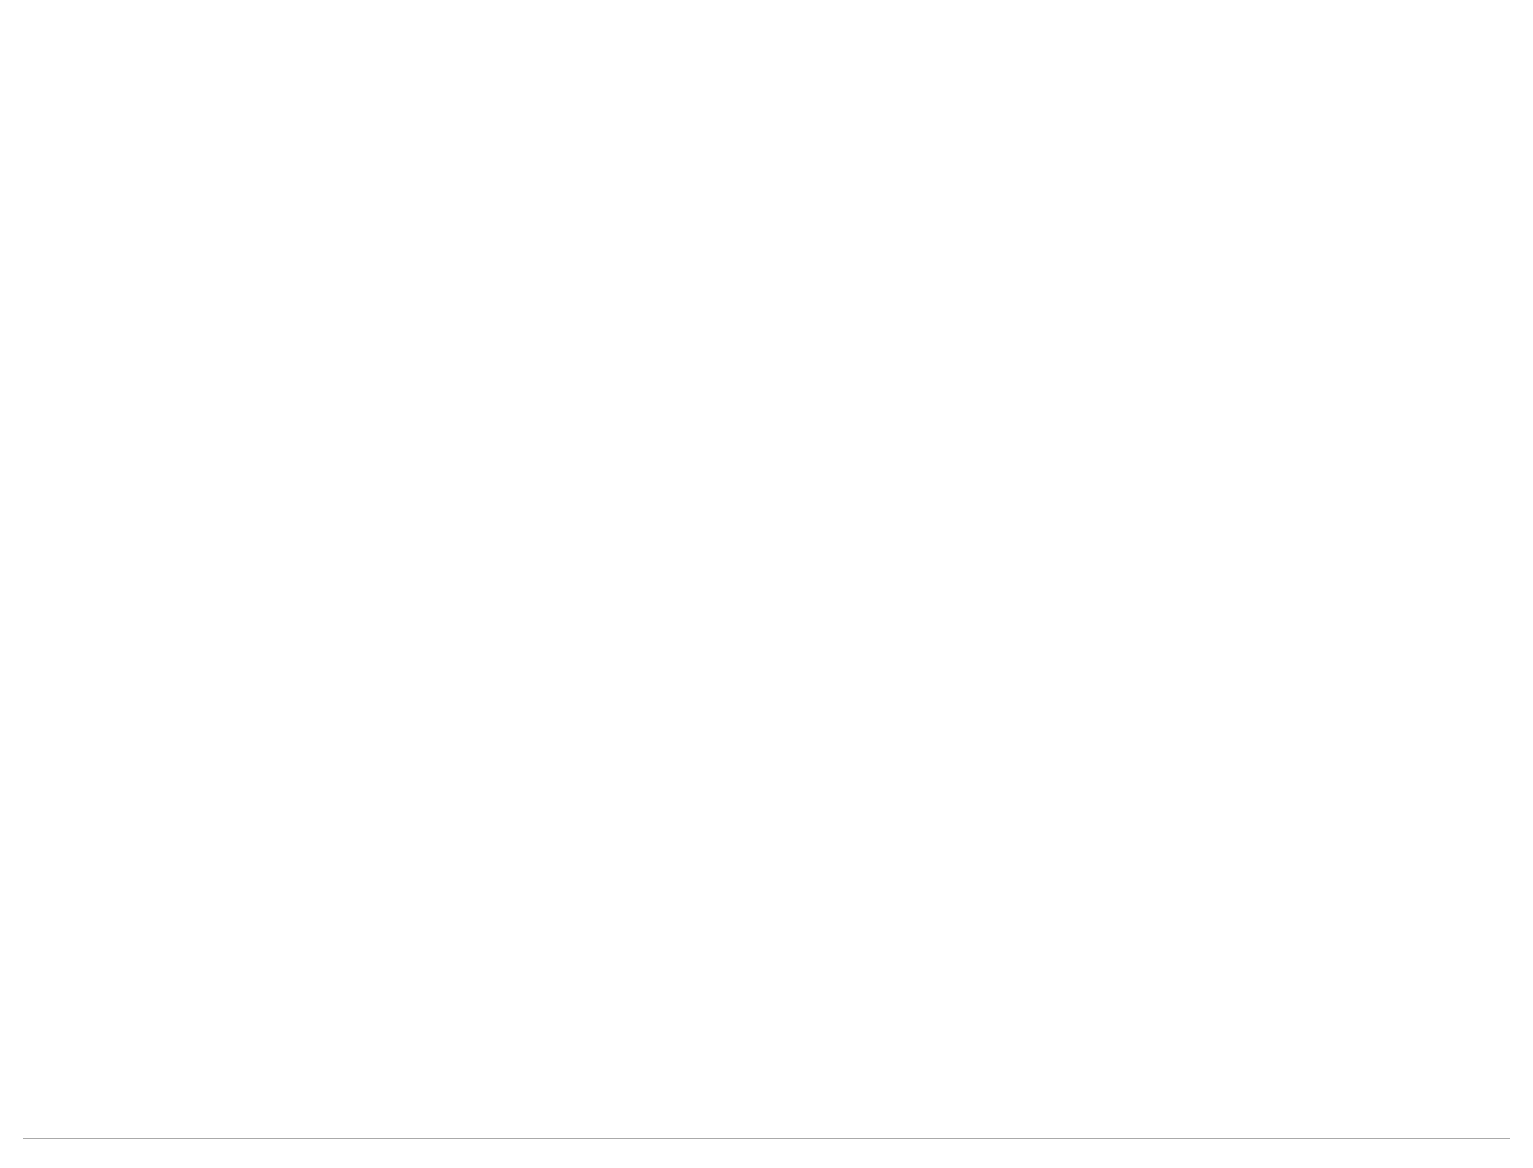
# Model space of a CAD drawing. Header units: millimetres. Extents: x 2163745 to 2518004, y -1043843 to -896215.
# Drawn here: x 2378746 to 2424799, y -1043843 to -1009204 of the extents above; entities that cross this region are included whole.
import ezdxf
from ezdxf.enums import TextEntityAlignment as Align

# ---------------------------------------------------------------- set-up
doc = ezdxf.new("R2010")
doc.units = ezdxf.units.MM
doc.header["$LTSCALE"] = 250
doc.header["$MEASUREMENT"] = 0
doc.linetypes.add('HIDDEN', pattern=[0.375, 0.25, -0.125])
doc.layers.get('0').update_dxf_attribs({"lineweight": 20})
doc.layers.get('DEFPOINTS').update_dxf_attribs({"color": 185, "lineweight": 20})
for name, color, linetype in [('BORDER', 3, 'Continuous'), ('DIM', 1, 'Continuous'), ('KCS_BORDER', 3, 'Continuous'), ('KCS_DIM', 1, 'Continuous'), ('KCS_HATCH', 201, 'Continuous'), ('KCS_STEEL', 4, 'Continuous'), ('KCS_TEXT', 2, 'Continuous')]:
    doc.layers.add(name, color=color, linetype=linetype)
doc.styles.add('ARIAL', font='arial.ttf', dxfattribs={"width": 0.85})
doc.styles.add('KCS_SMTEXT', font='arial.ttf', dxfattribs={"width": 0.7})
doc.dimstyles.new('KCS_DIM100', dxfattribs={"dimscale": 4, "dimtxt": 62.5, "dimasz": 40, "dimexe": 30, "dimexo": 0, "dimgap": 25, "dimtad": 1, "dimdec": 0, "dimzin": 13, "dimdsep": 46, "dimtxsty": 'KCS_SMTEXT', "dimblk": 'ARCHTICK', "dimcen": 0, "dimdle": 25, "dimclrd": 1, "dimclre": 1, "dimclrt": 2, "dimadec": 0, "dimazin": 0, "dimtfac": 1, "dimtdec": 0, "dimtix": 1, "dimtmove": 2, "dimatfit": 3, "dimfxl": 1, "dimtolj": 1, "dimtzin": 13, "dimarcsym": 0})

# ---------------------------------------------------------------- blocks, each defined once
blk = doc.blocks.new('_ARCHTICK')
at = {"color": 0, "linetype": 'ByBlock', "ltscale": 4, "const_width": 0.15}
blk.add_lwpolyline([(-0.5, -0.5), (0.5, 0.5)], dxfattribs=at)
blk = doc.blocks.new('*D393')
at = {"layer": 'DEFPOINTS', "color": 0, "transparency": 16777216}
for p in [(2412319, -1023815), (2412810, -1023815), (2412810, -1025465)]:
    blk.add_point(p, dxfattribs=at)
at = {"layer": 'KCS_DIM', "color": 1, "lineweight": -2, "transparency": 16777216}
for p, q in [((2412319, -1025565), (2412319, -1023715)), ((2412810, -1023815), (2412199, -1023815)), ((2412810, -1025465), (2412199, -1025465))]:
    blk.add_line(p, q, dxfattribs=at)
at = {"layer": 'KCS_DIM', "color": 1, "lineweight": -2, "transparency": 16777216, "xscale": 160, "yscale": 160, "zscale": 160}
for p, rotation in [((2412319, -1023815), 90), ((2412319, -1025465), 270)]:
    blk.add_blockref('_ARCHTICK', p, dxfattribs=dict(at, rotation=rotation))
at = {"layer": 'KCS_DIM', "color": 2, "transparency": 16777216, "insert": (2412094, -1024640), "char_height": 250, "attachment_point": 5, "rotation": 90, "style": 'KCS_SMTEXT'}
blk.add_mtext('\\A1;{\\C2;h}', dxfattribs=at)
blk = doc.blocks.new('*X389')
at = {"color": 0}
for p, q in [((52182, 27009), (52651, 27478)), ((52182, 27151), (52509, 27478)), ((52182, 27292), (52368, 27478)), ((52182, 27434), (52227, 27478)), ((52198, 26884), (52792, 27478)), ((52340, 26884), (52934, 27478)), ((52481, 26884), (53075, 27478)), ((52623, 26884), (53217, 27478)), ((52764, 26884), (53358, 27478)), ((52905, 26884), (53359, 27337)), ((53047, 26884), (53359, 27196)), ((53188, 26884), (53359, 27054)), ((53330, 26884), (53359, 26913))]:
    blk.add_line(p, q, dxfattribs=at)

msp = doc.modelspace()

# ---------------------------------------------------------------- linework, layer by layer
at = {"color": 2, "linetype": 'ByBlock'}
for p, q in [((2416514.9, -1024088.1), (2416433.6, -1024169.4)), ((2416414.8, -1024713.2), (2416496.1, -1024794.5)), ((2416514.9, -1025225.8), (2416433.6, -1025307))]:
    msp.add_line(p, q, dxfattribs=at)
at = {"color": 1, "linetype": 'ByBlock'}
for p, q in [((2417253.3, -1024179.7), (2417253.3, -1024000.1)), ((2417253.3, -1024729.7), (2417253.3, -1024550.1)), ((2417253.3, -1025279.7), (2417253.3, -1025100.1))]:
    msp.add_line(p, q, dxfattribs=at)
for points in [[(2417222.4, -1024000.1), (2417284.1, -1024000.1), (2417253.3, -1023814.9)], [(2417222.4, -1024179.7), (2417284.1, -1024179.7), (2417253.3, -1024364.9)], [(2417222.4, -1024550.1), (2417284.1, -1024550.1), (2417253.3, -1024364.9)], [(2417222.4, -1024729.7), (2417284.1, -1024729.7), (2417253.3, -1024914.9)], [(2417222.4, -1025100.1), (2417284.1, -1025100.1), (2417253.3, -1024914.9)], [(2417222.4, -1025279.7), (2417284.1, -1025279.7), (2417253.3, -1025464.9)]]:
    msp.add_solid(points, dxfattribs=at)
at = {"layer": 'BORDER', "color": 6, "ltscale": 2}
msp.add_lwpolyline([(2175289.6, -974565.3), (2518003.6, -974565.3), (2518003.6, -1043842.6), (2175289.6, -1043842.6)], close=True, dxfattribs=at)
at = {"layer": 'DIM', "color": 1}
for p, q in [((2413450.5, -1024179.7), (2413450.5, -1023038.1)), ((2413450.5, -1023038.1), (2413719.5, -1023038.1)), ((2414191.7, -1024466.8), (2414191.7, -1026059.2)), ((2414191.7, -1026059.2), (2416963.5, -1026059.2))]:
    msp.add_line(p, q, dxfattribs=at)
at = {"layer": 'DIM'}
for p, q in [((2416404.4, -1023814.9), (2417394, -1023814.9)), ((2413119.7, -1024364.9), (2415577.9, -1024364.9)), ((2416403.3, -1024364.9), (2417394, -1024364.9)), ((2417253.3, -1024639.9), (2421498.9, -1024639.9)), ((2413119.7, -1024914.9), (2415577.9, -1024914.9)), ((2416403.3, -1024914.9), (2417394, -1024914.9)), ((2416477.1, -1025464.9), (2417394, -1025464.9))]:
    msp.add_line(p, q, dxfattribs=at)
at = {"layer": 'DIM', "color": 6}
for points, const_width in [([(2413987.7, -1023931.1, 1), (2414010.8, -1023931.1, 1)], 23.1), ([(2414243.6, -1023931.1, 1), (2414266.8, -1023931.1, 1)], 23.1), ([(2414488.3, -1023931.1, 1), (2414511.4, -1023931.1, 1)], 23.1), ([(2414741.9, -1023931.1, 1), (2414765.1, -1023931.1, 1)], 23.1), ([(2413992.3, -1024263.8, 1), (2414006.2, -1024263.8, 1)], 13.9), ([(2414372.8, -1024263.8, 1), (2414386.7, -1024263.8, 1)], 13.9), ([(2414751.1, -1024263.8, 1), (2414765, -1024263.8, 1)], 13.9), ([(2413992.3, -1025016, -1), (2414006.2, -1025016, -1)], 13.9), ([(2414372.8, -1025016, -1), (2414386.7, -1025016, -1)], 13.9), ([(2414751.1, -1025016, -1), (2414765, -1025016, -1)], 13.9), ([(2413987.7, -1025348.8, -1), (2414010.8, -1025348.8, -1)], 23.1), ([(2414243.6, -1025348.8, -1), (2414266.8, -1025348.8, -1)], 23.1), ([(2414488.3, -1025348.8, -1), (2414511.4, -1025348.8, -1)], 23.1), ([(2414741.9, -1025348.8, -1), (2414765.1, -1025348.8, -1)], 23.1)]:
    msp.add_lwpolyline(points, format="xyb", close=True, dxfattribs=dict(at, const_width=const_width))
at = {"layer": 'DIM'}
for centre, radius, start, end in [((2413168.3, -1024777.4), 145.8, 109.47541, 250.52459), ((2413173.3, -1024502.4), 147.6, 111.2829, 248.7171), ((2413060.5, -1024777.4), 149.7, 293.29619, 66.70381), ((2415626.5, -1024777.4), 145.8, 109.47541, 250.52459), ((2415631.4, -1024502.4), 147.6, 111.2829, 248.7171), ((2415518.6, -1024777.4), 149.7, 293.29619, 66.70381)]:
    msp.add_arc(centre, radius, start, end, dxfattribs=at)
at = {"layer": 'DIM', "color": 1}
for points in [[(2413481.4, -1024179.7), (2413419.6, -1024179.7), (2413450.5, -1024364.9)], [(2414160.8, -1024466.8), (2414222.6, -1024466.8), (2414191.7, -1024281.6)], [(2414160.8, -1025183.4), (2414222.6, -1025183.4), (2414191.7, -1024998.3)]]:
    msp.add_solid(points, dxfattribs=at)
at = {"layer": 'KCS_BORDER'}
for p, q in [((2413119.7, -1023814.9), (2415611.6, -1023814.9)), ((2413119.7, -1024231.6), (2413835.6, -1024231.6)), ((2413835.6, -1024231.6), (2413835.6, -1024364.9)), ((2414924.6, -1024231.6), (2415611.6, -1024231.6)), ((2414924.6, -1024231.6), (2414924.6, -1024364.9)), ((2413835.6, -1024914.9), (2413835.6, -1025464.9)), ((2414924.6, -1024914.9), (2414924.6, -1025464.9)), ((2413835.6, -1025464.9), (2414924.6, -1025464.9))]:
    msp.add_line(p, q, dxfattribs=at)
at = {"layer": 'KCS_BORDER', "linetype": 'HIDDEN'}
for p, q in [((2413835.6, -1024364.9), (2413835.6, -1024914.9)), ((2414924.6, -1024364.9), (2414924.6, -1024914.9))]:
    msp.add_line(p, q, dxfattribs=at)
at = {"layer": 'KCS_BORDER', "color": 1}
for points in [[(2413119.7, -1024331.6), (2413119.7, -1024148.3), (2413019.7, -1024148.3), (2413219.7, -1023898.3), (2413119.7, -1023898.3), (2413119.7, -1023714.9)], [(2415611.6, -1024331.6), (2415611.6, -1024148.3), (2415511.6, -1024148.3), (2415711.6, -1023898.3), (2415611.6, -1023898.3), (2415611.6, -1023714.9)]]:
    msp.add_lwpolyline(points, dxfattribs=at)
at = {"layer": 'KCS_HATCH', "linetype": 'HIDDEN'}
for points in [[(2409980.4, -1011079.7), (2409980.4, -1029655.9)], [(2396099, -1029655.9), (2446610.4, -1029655.9)]]:
    msp.add_lwpolyline(points, dxfattribs=at)
at = {"layer": 'KCS_STEEL', "linetype": 'Continuous'}
for p, q in [((2413966.3, -1023952), (2413966.3, -1024235.3)), ((2414012.6, -1023905.7), (2414747.8, -1023905.7)), ((2414794.1, -1023952), (2414794.1, -1024235.3)), ((2414012.6, -1024281.6), (2414747.8, -1024281.6)), ((2413966.3, -1025044.6), (2413966.3, -1025327.9)), ((2414012.6, -1024998.3), (2414747.8, -1024998.3)), ((2414794.1, -1025044.6), (2414794.1, -1025327.9)), ((2414012.6, -1025374.2), (2414747.8, -1025374.2))]:
    msp.add_line(p, q, dxfattribs=at)
at = {"layer": 'KCS_STEEL'}
for p, q in [((2414732.6, -1023905.7), (2414648.1, -1023995.1)), ((2414789.9, -1023934.6), (2414705.4, -1024024)), ((2414732.6, -1025374.2), (2414648.1, -1025284.8)), ((2414789.9, -1025345.3), (2414705.4, -1025255.9))]:
    msp.add_line(p, q, dxfattribs=at)
at = {"layer": 'KCS_STEEL', "linetype": 'Continuous'}
for centre, start, end in [((2414012.6, -1023952), 90, 180), ((2414747.8, -1023952), 0, 90), ((2414012.6, -1024235.3), 180, 270), ((2414747.8, -1024235.3), 270, 0), ((2414012.6, -1025044.6), 90, 180), ((2414747.8, -1025044.6), 0, 90), ((2414012.6, -1025327.9), 180, 270), ((2414747.8, -1025327.9), 270, 0)]:
    msp.add_arc(centre, 46.3, start, end, dxfattribs=at)

# ---------------------------------------------------------------- block references
at = {"layer": 'DIM', "color": 7, "xscale": 0.925925925548654, "yscale": 0.925925925548654, "zscale": 0.925925925548654}
msp.add_blockref('*X389', (2365518.6, -1049807.4), dxfattribs=at)

# ---------------------------------------------------------------- texts
at = {"color": 2, "linetype": 'ByBlock', "style": 'ARIAL', "width": 0.8}
for s, p in [('>', (2416462.2, -1024059.2)), ('<', (2416467.6, -1024684.3)), ('>', (2416462.2, -1025196.9))]:
    msp.add_text(s, height=166.7, dxfattribs=at).set_placement(p, align=Align.MIDDLE)
at = {"layer": 'KCS_TEXT', "color": 4, "style": 'ARIAL', "width": 0.8}
msp.add_text('%%U15. CHI TIẾT LỖ MỞ TRÊN DẦM', height=500, dxfattribs=at).set_placement((2397635.9, -1012375))
at = {"layer": 'KCS_TEXT', "color": 2, "style": 'ARIAL', "width": 0.8}
for s, p in [('VỚI CÁC LỖ MỞ CÓ VỊ TRÍ:', (2396974, -1013615.3)), ('A. NHƯ NÊU TRONG BẢNG DƯỚI ĐÂY', (2396975.3, -1014022.6)), ('C. TRONG CHIỀU DÀI BẰNG 0.6 NHỊP DẦM GIỮA NHỊP', (2396961.3, -1014838.2)), ('B. TRONG KHOẢNG 1/3 CHIỀU CAO DẦM THỨ 2', (2396954.8, -1014430.4)), ('SẼ CẮT CỐT THÉP DẦM VÀ BỐ TRÍ THÊM CÁC THANH GIA CƯỜNG NHƯ TRONG CHI TIẾT', (2396962.7, -1015246)), ('DƯỚI ĐÂY, TRÙ KHI CÓ GHI CHÚ KHÁC.', (2396953.7, -1015653.8)), ('ỐNG XUYÊN DẦM PHẢI ĐƯỢC ĐẶT Ở VÙNG KÉO CỦA DẦM.', (2396953.7, -1016235.8)), ('NHÀ THẦU THI CÔNG CUNG CẤP BẢN VẼ VỊ TRÍ CHÍNH XÁC CÁC LỖ MỞ DÀNH CHO ĐƯỜNG', (2396948.7, -1016919.2)), ('ỐNG XUYÊN QUA DẦM CHO THIẾT KẾ, CHO BIẾT LỖ MỞ CÓ NẰM TRONG VÙNG CHO PHÉP', (2396956.5, -1017402)), ('TRÊN DẦM HAY KHÔNG TRƯỚC KHI THI CÔNG.', (2396963.4, -1017881.8)), ('LỖ CHỜ ỐNG', (2413868.9, -1023103.5)), ('KHOẢNG CHO PHÉP CỦA', (2418094.9, -1024554.3)), ('LỖ MỞ THEO CHIỀU CAO', (2418107.8, -1025032.5))]:
    msp.add_text(s, height=250, dxfattribs=at).set_placement(p)
for p in [(2416818.7, -1024059.2), (2416829.7, -1024647.4), (2416808.3, -1025201.9)]:
    msp.add_text('1/3 h', height=250, dxfattribs=at).set_placement(p, align=Align.MIDDLE_CENTER)
msp.add_text('CỐT ĐAI BỔ SUNG', height=250, dxfattribs=at).set_placement((2414413.2, -1025862.1), align=Align.MIDDLE_LEFT)
at = {"layer": 'KCS_TEXT', "color": 3, "linetype": 'ByBlock', "style": 'ARIAL', "width": 0.8}
msp.add_text('MẶT CẮT X - X', height=350, dxfattribs=at).set_placement((2413581.1, -1027095.5))
at = {"layer": 'KCS_TEXT', "color": 2, "insert": (2411843.9, -1022154.2), "char_height": 250, "width": 6690.331, "attachment_point": 7, "line_spacing_factor": 0.85, "style": 'ARIAL'}
msp.add_mtext('- CHIỀU DÀI NEO CỐT THÉP CHỊU KÉO CỐT ĐAI BỔ SUNG ( ĐƯỜNG KÍNH VÀ KHOẢNG CÁCH NHƯ KHI KHÔNG CÓ LỖ MỞ ), LỚN NHẤT @ 100mm', dxfattribs=at)

# ---------------------------------------------------------------- dimensions: what is measured, and where the dimension line sits
at = {"layer": 'KCS_DIM'}
dim = msp.add_linear_dim(base=(2412318.5, -1023814.9), p1=(2412810, -1025464.9), p2=(2412810, -1023814.9), angle=90, text='{\\C2;h}', dimstyle='KCS_DIM100', dxfattribs=at)
dim.commit()
dim.dimension.update_dxf_attribs({"geometry": '*D393', "text_midpoint": (2412093.5, -1024639.9)})

# ---------------------------------------------------------------- next in the draw order: wipeouts: each hides what was drawn before it
at = {"color": 6, "ltscale": 2}
msp.add_wipeout([(2175289.6, -974565.3), (2518003.6, -974565.3), (2518003.6, -1043842.6), (2175289.6, -1043842.6)], dxfattribs=at).dxf.layer = 'BORDER'

doc.saveas('drawing.dxf')
